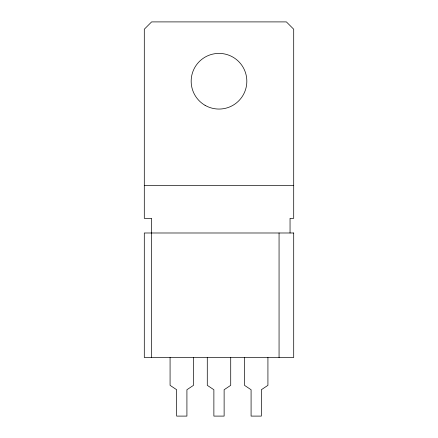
<?xml version="1.0" encoding="UTF-8"?>
<svg xmlns="http://www.w3.org/2000/svg" width="438" height="438" viewBox="0 0 438 438"><rect width="100%" height="100%" fill="white"/><g stroke="black" fill="none" stroke-linecap="round" stroke-linejoin="round"><path stroke-width="0.66" d="M144.294 185.383L293.706 185.383M290.049 232.989L290.049 218.343L293.706 218.343L293.706 29.226L286.386 21.9L151.614 21.9L144.294 29.226L144.294 218.343L151.614 218.343L151.614 357.507M279.061 232.989L279.061 357.507M267.925 357.507L267.925 385.336L261.333 389.732L261.333 416.1L251.084 416.1L251.084 389.732L244.492 385.336L244.492 357.507M230.716 357.507L230.716 385.336L224.125 389.732L224.125 416.1L213.875 416.1L213.875 389.732L207.284 385.336L207.284 357.507M193.508 357.507L193.508 385.336L186.916 389.732L186.916 416.1L176.667 416.1L176.667 389.732L170.075 385.336L170.075 357.507M293.706 232.989L144.294 232.989L144.294 357.507L293.706 357.507L293.706 232.989M205.083 105.334A27.835 27.835 0 0 0 246.835 81.227A27.835 27.835 0 0 0 205.083 57.126A27.835 27.835 0 0 0 205.083 105.334"/></g></svg>
